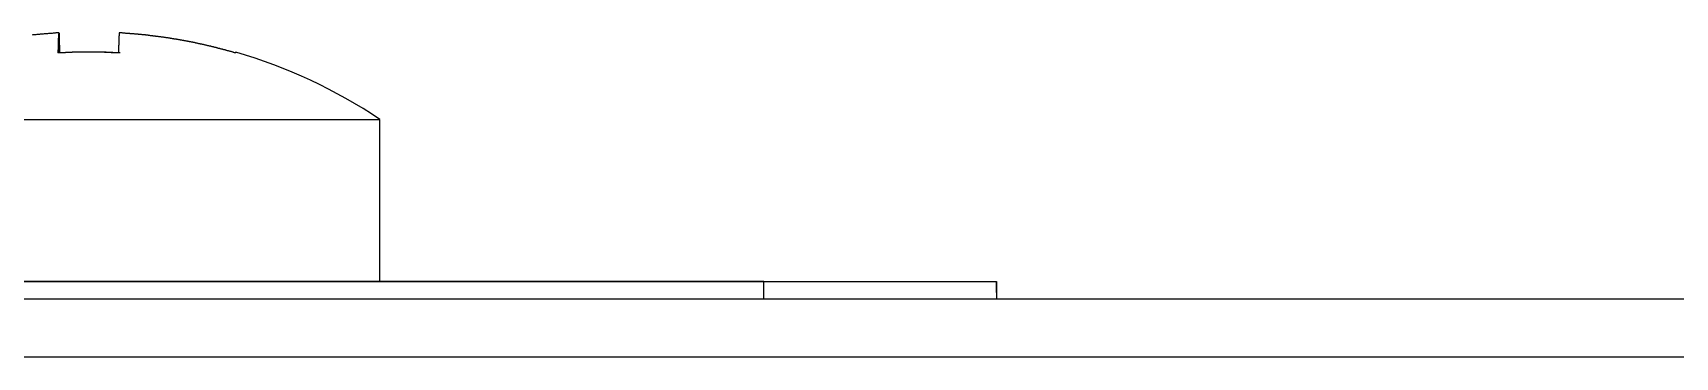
# Model space of a CAD drawing. Extents: x 61 to 317, y 68 to 332.
# Drawn here: x 133.6 to 147.72, y 307.66 to 310.45 of the extents above; entities that cross this region are included whole.
import ezdxf

# ---------------------------------------------------------------- set-up
doc = ezdxf.new("R2010")
doc.units = 0
doc.layers.get('0').update_dxf_attribs({"linetype": 'CONTINUOUS'})

msp = doc.modelspace()

# ---------------------------------------------------------------- linework, layer by layer
at = {"color": 7, "linetype": 'CONTINUOUS'}
for p, q in [((133.825, 310.448), (133.825, 310.276)), ((133.829, 310.448), (133.829, 310.276)), ((134.349, 310.448), (134.349, 310.448)), ((131.587, 309.705), (136.587, 309.705)), ((136.587, 308.313), (136.587, 309.705)), ((116.887, 308.313), (139.887, 308.313)), ((137.237, 308.313), (130.892, 308.313)), ((131.387, 308.313), (137.237, 308.313)), ((139.887, 308.313), (136.587, 308.313)), ((138.887, 308.313), (137.237, 308.313)), ((138.887, 308.313), (137.237, 308.313)), ((139.887, 308.313), (141.887, 308.313)), ((139.887, 308.313), (141.36, 308.313)), ((141.687, 308.313), (141.887, 308.313)), ((141.887, 308.219), (141.887, 308.313)), ((141.887, 308.313), (141.887, 308.163)), ((123.987, 308.163), (157.387, 308.163)), ((157.887, 307.663), (98.887, 307.663))]:
    msp.add_line(p, q, dxfattribs=at)
at = {"color": 9, "linetype": 'CONTINUOUS'}
msp.add_line((139.887, 308.163), (139.887, 308.313), dxfattribs=at)
at = {"color": 7, "linetype": 'CONTINUOUS'}
for points in [[(133.825, 310.448, 0), (133.817, 310.448, 0), (133.809, 310.447, 0), (133.802, 310.447, 0), (133.794, 310.446, 0), (133.786, 310.446, 0), (133.778, 310.445, 0), (133.77, 310.444, 0), (133.762, 310.444, 0), (133.754, 310.443, 0), (133.746, 310.443, 0), (133.738, 310.442, 0), (133.73, 310.441, 0), (133.722, 310.441, 0), (133.715, 310.44, 0), (133.707, 310.44, 0), (133.699, 310.439, 0), (133.691, 310.438, 0), (133.683, 310.437, 0), (133.675, 310.437, 0), (133.667, 310.436, 0), (133.659, 310.435, 0), (133.651, 310.435, 0), (133.643, 310.434, 0), (133.636, 310.433, 0), (133.628, 310.432, 0), (133.62, 310.431, 0), (133.612, 310.431, 0), (133.604, 310.43, 0), (133.596, 310.429, 0)], [(133.825, 310.448, 0), (133.825, 310.448, 0), (133.825, 310.447, 0), (133.825, 310.447, 0), (133.825, 310.446, 0), (133.825, 310.446, 0), (133.825, 310.445, 0), (133.825, 310.444, 0), (133.825, 310.444, 0), (133.825, 310.443, 0), (133.825, 310.443, 0), (133.825, 310.442, 0), (133.825, 310.441, 0), (133.825, 310.441, 0), (133.825, 310.44, 0), (133.825, 310.44, 0), (133.825, 310.439, 0), (133.824, 310.438, 0), (133.824, 310.437, 0), (133.824, 310.437, 0), (133.824, 310.436, 0), (133.824, 310.435, 0), (133.824, 310.435, 0), (133.824, 310.434, 0), (133.824, 310.433, 0), (133.824, 310.432, 0), (133.824, 310.431, 0), (133.824, 310.431, 0), (133.824, 310.43, 0), (133.824, 310.429, 0), (133.824, 310.428, 0), (133.824, 310.427, 0), (133.824, 310.426, 0), (133.824, 310.425, 0), (133.824, 310.424, 0), (133.824, 310.423, 0), (133.823, 310.422, 0), (133.823, 310.421, 0), (133.823, 310.42, 0), (133.823, 310.419, 0), (133.823, 310.418, 0), (133.823, 310.417, 0), (133.823, 310.416, 0), (133.823, 310.415, 0), (133.823, 310.414, 0), (133.823, 310.413, 0), (133.823, 310.412, 0), (133.823, 310.411, 0), (133.823, 310.41, 0), (133.823, 310.409, 0), (133.823, 310.408, 0), (133.823, 310.406, 0), (133.823, 310.405, 0), (133.823, 310.404, 0), (133.823, 310.403, 0), (133.823, 310.402, 0), (133.822, 310.4, 0), (133.822, 310.399, 0), (133.822, 310.398, 0), (133.822, 310.397, 0), (133.822, 310.395, 0), (133.822, 310.394, 0), (133.822, 310.393, 0), (133.822, 310.391, 0), (133.822, 310.39, 0), (133.822, 310.389, 0), (133.822, 310.387, 0), (133.822, 310.386, 0), (133.822, 310.385, 0), (133.822, 310.383, 0), (133.822, 310.382, 0), (133.822, 310.38, 0), (133.822, 310.379, 0), (133.822, 310.377, 0), (133.822, 310.376, 0), (133.822, 310.374, 0), (133.821, 310.373, 0), (133.821, 310.371, 0), (133.821, 310.37, 0), (133.821, 310.368, 0), (133.821, 310.367, 0), (133.821, 310.365, 0), (133.821, 310.364, 0), (133.821, 310.362, 0), (133.821, 310.36, 0), (133.821, 310.359, 0), (133.821, 310.357, 0), (133.821, 310.355, 0), (133.821, 310.354, 0), (133.821, 310.352, 0), (133.821, 310.35, 0), (133.821, 310.349, 0), (133.821, 310.347, 0), (133.821, 310.345, 0), (133.821, 310.343, 0), (133.821, 310.342, 0), (133.82, 310.34, 0), (133.82, 310.338, 0), (133.82, 310.336, 0), (133.82, 310.334, 0), (133.82, 310.333, 0), (133.82, 310.331, 0), (133.82, 310.329, 0), (133.82, 310.327, 0), (133.82, 310.325, 0), (133.82, 310.323, 0), (133.82, 310.321, 0), (133.82, 310.319, 0), (133.82, 310.317, 0), (133.82, 310.315, 0), (133.82, 310.313, 0), (133.82, 310.311, 0), (133.82, 310.309, 0), (133.82, 310.307, 0), (133.82, 310.305, 0), (133.82, 310.303, 0), (133.819, 310.301, 0), (133.819, 310.299, 0), (133.819, 310.297, 0), (133.819, 310.295, 0), (133.819, 310.293, 0), (133.819, 310.291, 0), (133.819, 310.289, 0), (133.819, 310.287, 0), (133.819, 310.284, 0), (133.819, 310.282, 0), (133.819, 310.28, 0), (133.819, 310.278, 0), (133.819, 310.276, 0)], [(133.835, 310.276, 0), (133.835, 310.278, 0), (133.835, 310.28, 0), (133.835, 310.282, 0), (133.835, 310.284, 0), (133.835, 310.287, 0), (133.835, 310.289, 0), (133.835, 310.291, 0), (133.835, 310.293, 0), (133.835, 310.295, 0), (133.835, 310.297, 0), (133.835, 310.299, 0), (133.835, 310.301, 0), (133.834, 310.303, 0), (133.834, 310.305, 0), (133.834, 310.307, 0), (133.834, 310.309, 0), (133.834, 310.311, 0), (133.834, 310.313, 0), (133.834, 310.315, 0), (133.834, 310.317, 0), (133.834, 310.319, 0), (133.834, 310.321, 0), (133.834, 310.323, 0), (133.834, 310.325, 0), (133.834, 310.327, 0), (133.834, 310.329, 0), (133.834, 310.331, 0), (133.834, 310.333, 0), (133.834, 310.334, 0), (133.834, 310.336, 0), (133.834, 310.338, 0), (133.834, 310.34, 0), (133.833, 310.342, 0), (133.833, 310.343, 0), (133.833, 310.345, 0), (133.833, 310.347, 0), (133.833, 310.349, 0), (133.833, 310.35, 0), (133.833, 310.352, 0), (133.833, 310.354, 0), (133.833, 310.355, 0), (133.833, 310.357, 0), (133.833, 310.359, 0), (133.833, 310.36, 0), (133.833, 310.362, 0), (133.833, 310.364, 0), (133.833, 310.365, 0), (133.833, 310.367, 0), (133.833, 310.368, 0), (133.833, 310.37, 0), (133.833, 310.371, 0), (133.833, 310.373, 0), (133.832, 310.374, 0), (133.832, 310.376, 0), (133.832, 310.377, 0), (133.832, 310.379, 0), (133.832, 310.38, 0), (133.832, 310.382, 0), (133.832, 310.383, 0), (133.832, 310.385, 0), (133.832, 310.386, 0), (133.832, 310.387, 0), (133.832, 310.389, 0), (133.832, 310.39, 0), (133.832, 310.391, 0), (133.832, 310.393, 0), (133.832, 310.394, 0), (133.832, 310.395, 0), (133.832, 310.397, 0), (133.832, 310.398, 0), (133.832, 310.399, 0), (133.832, 310.4, 0), (133.831, 310.402, 0), (133.831, 310.403, 0), (133.831, 310.404, 0), (133.831, 310.405, 0), (133.831, 310.406, 0), (133.831, 310.408, 0), (133.831, 310.409, 0), (133.831, 310.41, 0), (133.831, 310.411, 0), (133.831, 310.412, 0), (133.831, 310.413, 0), (133.831, 310.414, 0), (133.831, 310.415, 0), (133.831, 310.416, 0), (133.831, 310.417, 0), (133.831, 310.418, 0), (133.831, 310.419, 0), (133.831, 310.42, 0), (133.831, 310.421, 0), (133.831, 310.422, 0), (133.83, 310.423, 0), (133.83, 310.424, 0), (133.83, 310.425, 0), (133.83, 310.426, 0), (133.83, 310.427, 0), (133.83, 310.428, 0), (133.83, 310.429, 0), (133.83, 310.43, 0), (133.83, 310.431, 0), (133.83, 310.431, 0), (133.83, 310.432, 0), (133.83, 310.433, 0), (133.83, 310.434, 0), (133.83, 310.435, 0), (133.83, 310.435, 0), (133.83, 310.436, 0), (133.83, 310.437, 0), (133.83, 310.437, 0), (133.83, 310.438, 0), (133.829, 310.439, 0), (133.829, 310.44, 0), (133.829, 310.44, 0), (133.829, 310.441, 0), (133.829, 310.441, 0), (133.829, 310.442, 0), (133.829, 310.443, 0), (133.829, 310.443, 0), (133.829, 310.444, 0), (133.829, 310.444, 0), (133.829, 310.445, 0), (133.829, 310.446, 0), (133.829, 310.446, 0), (133.829, 310.447, 0), (133.829, 310.447, 0), (133.829, 310.448, 0), (133.829, 310.448, 0)], [(134.345, 310.448, 0), (134.345, 310.448, 0), (134.345, 310.447, 0), (134.345, 310.447, 0), (134.345, 310.446, 0), (134.345, 310.446, 0), (134.345, 310.445, 0), (134.345, 310.444, 0), (134.345, 310.444, 0), (134.345, 310.443, 0), (134.345, 310.443, 0), (134.345, 310.442, 0), (134.345, 310.441, 0), (134.345, 310.441, 0), (134.345, 310.44, 0), (134.345, 310.44, 0), (134.344, 310.439, 0), (134.344, 310.438, 0), (134.344, 310.437, 0), (134.344, 310.437, 0), (134.344, 310.436, 0), (134.344, 310.435, 0), (134.344, 310.435, 0), (134.344, 310.434, 0), (134.344, 310.433, 0), (134.344, 310.432, 0), (134.344, 310.431, 0), (134.344, 310.431, 0), (134.344, 310.43, 0), (134.344, 310.429, 0), (134.344, 310.428, 0), (134.344, 310.427, 0), (134.344, 310.426, 0), (134.344, 310.425, 0), (134.344, 310.424, 0), (134.344, 310.423, 0), (134.343, 310.422, 0), (134.343, 310.421, 0), (134.343, 310.42, 0), (134.343, 310.419, 0), (134.343, 310.418, 0), (134.343, 310.417, 0), (134.343, 310.416, 0), (134.343, 310.415, 0), (134.343, 310.414, 0), (134.343, 310.413, 0), (134.343, 310.412, 0), (134.343, 310.411, 0), (134.343, 310.41, 0), (134.343, 310.409, 0), (134.343, 310.408, 0), (134.343, 310.406, 0), (134.343, 310.405, 0), (134.343, 310.404, 0), (134.343, 310.403, 0), (134.343, 310.402, 0), (134.342, 310.4, 0), (134.342, 310.399, 0), (134.342, 310.398, 0), (134.342, 310.397, 0), (134.342, 310.395, 0), (134.342, 310.394, 0), (134.342, 310.393, 0), (134.342, 310.391, 0), (134.342, 310.39, 0), (134.342, 310.389, 0), (134.342, 310.387, 0), (134.342, 310.386, 0), (134.342, 310.385, 0), (134.342, 310.383, 0), (134.342, 310.382, 0), (134.342, 310.38, 0), (134.342, 310.379, 0), (134.342, 310.377, 0), (134.342, 310.376, 0), (134.342, 310.374, 0), (134.341, 310.373, 0), (134.341, 310.371, 0), (134.341, 310.37, 0), (134.341, 310.368, 0), (134.341, 310.367, 0), (134.341, 310.365, 0), (134.341, 310.364, 0), (134.341, 310.362, 0), (134.341, 310.36, 0), (134.341, 310.359, 0), (134.341, 310.357, 0), (134.341, 310.355, 0), (134.341, 310.354, 0), (134.341, 310.352, 0), (134.341, 310.35, 0), (134.341, 310.349, 0), (134.341, 310.347, 0), (134.341, 310.345, 0), (134.341, 310.343, 0), (134.341, 310.342, 0), (134.34, 310.34, 0), (134.34, 310.338, 0), (134.34, 310.336, 0), (134.34, 310.334, 0), (134.34, 310.333, 0), (134.34, 310.331, 0), (134.34, 310.329, 0), (134.34, 310.327, 0), (134.34, 310.325, 0), (134.34, 310.323, 0), (134.34, 310.321, 0), (134.34, 310.319, 0), (134.34, 310.317, 0), (134.34, 310.315, 0), (134.34, 310.313, 0), (134.34, 310.311, 0), (134.34, 310.309, 0), (134.34, 310.307, 0), (134.34, 310.305, 0), (134.34, 310.303, 0), (134.339, 310.301, 0), (134.339, 310.299, 0), (134.339, 310.297, 0), (134.339, 310.295, 0), (134.339, 310.293, 0), (134.339, 310.291, 0), (134.339, 310.289, 0), (134.339, 310.287, 0), (134.339, 310.284, 0), (134.339, 310.282, 0), (134.339, 310.28, 0), (134.339, 310.278, 0), (134.339, 310.276, 0)], [(135.344, 310.276, 0), (135.336, 310.278, 0), (135.329, 310.28, 0), (135.321, 310.282, 0), (135.313, 310.284, 0), (135.306, 310.287, 0), (135.298, 310.289, 0), (135.29, 310.291, 0), (135.283, 310.293, 0), (135.275, 310.295, 0), (135.268, 310.297, 0), (135.26, 310.299, 0), (135.252, 310.301, 0), (135.245, 310.303, 0), (135.237, 310.305, 0), (135.229, 310.307, 0), (135.222, 310.309, 0), (135.214, 310.311, 0), (135.206, 310.313, 0), (135.199, 310.315, 0), (135.191, 310.317, 0), (135.183, 310.319, 0), (135.175, 310.321, 0), (135.168, 310.323, 0), (135.16, 310.325, 0), (135.152, 310.327, 0), (135.145, 310.329, 0), (135.137, 310.331, 0), (135.129, 310.333, 0), (135.121, 310.334, 0), (135.114, 310.336, 0), (135.106, 310.338, 0), (135.098, 310.34, 0), (135.091, 310.342, 0), (135.083, 310.343, 0), (135.075, 310.345, 0), (135.067, 310.347, 0), (135.06, 310.349, 0), (135.052, 310.35, 0), (135.044, 310.352, 0), (135.036, 310.354, 0), (135.029, 310.355, 0), (135.021, 310.357, 0), (135.013, 310.359, 0), (135.005, 310.36, 0), (134.998, 310.362, 0), (134.99, 310.364, 0), (134.982, 310.365, 0), (134.974, 310.367, 0), (134.966, 310.368, 0), (134.959, 310.37, 0), (134.951, 310.371, 0), (134.943, 310.373, 0), (134.935, 310.374, 0), (134.928, 310.376, 0), (134.92, 310.377, 0), (134.912, 310.379, 0), (134.904, 310.38, 0), (134.896, 310.382, 0), (134.889, 310.383, 0), (134.881, 310.385, 0), (134.873, 310.386, 0), (134.865, 310.387, 0), (134.857, 310.389, 0), (134.849, 310.39, 0), (134.842, 310.391, 0), (134.834, 310.393, 0), (134.826, 310.394, 0), (134.818, 310.395, 0), (134.81, 310.397, 0), (134.803, 310.398, 0), (134.795, 310.399, 0), (134.787, 310.4, 0), (134.779, 310.402, 0), (134.771, 310.403, 0), (134.763, 310.404, 0), (134.755, 310.405, 0), (134.748, 310.406, 0), (134.74, 310.408, 0), (134.732, 310.409, 0), (134.724, 310.41, 0), (134.716, 310.411, 0), (134.708, 310.412, 0), (134.701, 310.413, 0), (134.693, 310.414, 0), (134.685, 310.415, 0), (134.677, 310.416, 0), (134.669, 310.417, 0), (134.661, 310.418, 0), (134.653, 310.419, 0), (134.645, 310.42, 0), (134.638, 310.421, 0), (134.63, 310.422, 0), (134.622, 310.423, 0), (134.614, 310.424, 0), (134.606, 310.425, 0), (134.598, 310.426, 0), (134.59, 310.427, 0), (134.582, 310.428, 0), (134.575, 310.429, 0), (134.567, 310.43, 0), (134.559, 310.431, 0), (134.551, 310.431, 0), (134.543, 310.432, 0), (134.535, 310.433, 0), (134.527, 310.434, 0), (134.519, 310.435, 0), (134.511, 310.435, 0), (134.504, 310.436, 0), (134.496, 310.437, 0), (134.488, 310.437, 0), (134.48, 310.438, 0), (134.472, 310.439, 0), (134.464, 310.44, 0), (134.456, 310.44, 0), (134.448, 310.441, 0), (134.44, 310.441, 0), (134.432, 310.442, 0), (134.424, 310.443, 0), (134.417, 310.443, 0), (134.409, 310.444, 0), (134.401, 310.444, 0), (134.393, 310.445, 0), (134.385, 310.446, 0), (134.377, 310.446, 0), (134.369, 310.447, 0), (134.361, 310.447, 0), (134.353, 310.448, 0), (134.345, 310.448, 0)], [(135.347, 310.276, 0), (135.34, 310.278, 0), (135.332, 310.28, 0), (135.324, 310.282, 0), (135.317, 310.284, 0), (135.309, 310.287, 0), (135.301, 310.289, 0), (135.294, 310.291, 0), (135.286, 310.293, 0), (135.279, 310.295, 0), (135.271, 310.297, 0), (135.263, 310.299, 0), (135.256, 310.301, 0), (135.248, 310.303, 0), (135.24, 310.305, 0), (135.233, 310.307, 0), (135.225, 310.309, 0), (135.217, 310.311, 0), (135.21, 310.313, 0), (135.202, 310.315, 0), (135.194, 310.317, 0), (135.186, 310.319, 0), (135.179, 310.321, 0), (135.171, 310.323, 0), (135.163, 310.325, 0), (135.156, 310.327, 0), (135.148, 310.329, 0), (135.14, 310.331, 0), (135.133, 310.333, 0), (135.125, 310.334, 0), (135.117, 310.336, 0), (135.109, 310.338, 0), (135.102, 310.34, 0), (135.094, 310.342, 0), (135.086, 310.343, 0), (135.078, 310.345, 0), (135.071, 310.347, 0), (135.063, 310.349, 0), (135.055, 310.35, 0), (135.047, 310.352, 0), (135.04, 310.354, 0), (135.032, 310.355, 0), (135.024, 310.357, 0), (135.016, 310.359, 0), (135.009, 310.36, 0), (135.001, 310.362, 0), (134.993, 310.364, 0), (134.985, 310.365, 0), (134.978, 310.367, 0), (134.97, 310.368, 0), (134.962, 310.37, 0), (134.954, 310.371, 0), (134.946, 310.373, 0), (134.939, 310.374, 0), (134.931, 310.376, 0), (134.923, 310.377, 0), (134.915, 310.379, 0), (134.907, 310.38, 0), (134.9, 310.382, 0), (134.892, 310.383, 0), (134.884, 310.385, 0), (134.876, 310.386, 0), (134.868, 310.387, 0), (134.861, 310.389, 0), (134.853, 310.39, 0), (134.845, 310.391, 0), (134.837, 310.393, 0), (134.829, 310.394, 0), (134.822, 310.395, 0), (134.814, 310.397, 0), (134.806, 310.398, 0), (134.798, 310.399, 0), (134.79, 310.4, 0), (134.782, 310.402, 0), (134.775, 310.403, 0), (134.767, 310.404, 0), (134.759, 310.405, 0), (134.751, 310.406, 0), (134.743, 310.408, 0), (134.735, 310.409, 0), (134.727, 310.41, 0), (134.72, 310.411, 0), (134.712, 310.412, 0), (134.704, 310.413, 0), (134.696, 310.414, 0), (134.688, 310.415, 0), (134.68, 310.416, 0), (134.672, 310.417, 0), (134.665, 310.418, 0), (134.657, 310.419, 0), (134.649, 310.42, 0), (134.641, 310.421, 0), (134.633, 310.422, 0), (134.625, 310.423, 0), (134.617, 310.424, 0), (134.609, 310.425, 0), (134.602, 310.426, 0), (134.594, 310.427, 0), (134.586, 310.428, 0), (134.578, 310.429, 0), (134.57, 310.43, 0), (134.562, 310.431, 0), (134.554, 310.431, 0), (134.546, 310.432, 0), (134.538, 310.433, 0), (134.531, 310.434, 0), (134.523, 310.435, 0), (134.515, 310.435, 0), (134.507, 310.436, 0), (134.499, 310.437, 0), (134.491, 310.437, 0), (134.483, 310.438, 0), (134.475, 310.439, 0), (134.467, 310.44, 0), (134.459, 310.44, 0), (134.452, 310.441, 0), (134.444, 310.441, 0), (134.436, 310.442, 0), (134.428, 310.443, 0), (134.42, 310.443, 0), (134.412, 310.444, 0), (134.404, 310.444, 0), (134.396, 310.445, 0), (134.388, 310.446, 0), (134.38, 310.446, 0), (134.372, 310.447, 0), (134.365, 310.447, 0), (134.357, 310.448, 0), (134.349, 310.448, 0)], [(134.339, 310.276, 0), (134.335, 310.276, 0), (134.331, 310.276, 0), (134.327, 310.276, 0), (134.323, 310.276, 0), (134.319, 310.277, 0), (134.315, 310.277, 0), (134.31, 310.277, 0), (134.306, 310.277, 0), (134.302, 310.277, 0), (134.298, 310.278, 0), (134.294, 310.278, 0), (134.29, 310.278, 0), (134.286, 310.278, 0), (134.282, 310.278, 0), (134.278, 310.278, 0), (134.274, 310.279, 0), (134.27, 310.279, 0), (134.266, 310.279, 0), (134.262, 310.279, 0), (134.258, 310.279, 0), (134.254, 310.279, 0), (134.25, 310.28, 0), (134.245, 310.28, 0), (134.241, 310.28, 0), (134.237, 310.28, 0), (134.233, 310.28, 0), (134.229, 310.28, 0), (134.225, 310.28, 0), (134.221, 310.28, 0), (134.217, 310.281, 0), (134.213, 310.281, 0), (134.209, 310.281, 0), (134.205, 310.281, 0), (134.201, 310.281, 0), (134.197, 310.281, 0), (134.193, 310.281, 0), (134.189, 310.281, 0), (134.185, 310.281, 0), (134.18, 310.281, 0), (134.176, 310.282, 0), (134.172, 310.282, 0), (134.168, 310.282, 0), (134.164, 310.282, 0), (134.16, 310.282, 0), (134.156, 310.282, 0), (134.152, 310.282, 0), (134.148, 310.282, 0), (134.144, 310.282, 0), (134.14, 310.282, 0), (134.136, 310.282, 0), (134.132, 310.282, 0), (134.128, 310.282, 0), (134.124, 310.282, 0), (134.12, 310.282, 0), (134.115, 310.282, 0), (134.111, 310.282, 0), (134.107, 310.282, 0), (134.103, 310.282, 0), (134.099, 310.282, 0), (134.095, 310.282, 0), (134.091, 310.282, 0), (134.087, 310.282, 0), (134.083, 310.282, 0), (134.079, 310.282, 0), (134.075, 310.282, 0), (134.071, 310.282, 0), (134.067, 310.282, 0), (134.063, 310.282, 0), (134.059, 310.282, 0), (134.054, 310.282, 0), (134.05, 310.282, 0), (134.046, 310.282, 0), (134.042, 310.282, 0), (134.038, 310.282, 0), (134.034, 310.282, 0), (134.03, 310.282, 0), (134.026, 310.282, 0), (134.022, 310.282, 0), (134.018, 310.282, 0), (134.014, 310.282, 0), (134.01, 310.282, 0), (134.006, 310.282, 0), (134.002, 310.282, 0), (133.998, 310.282, 0), (133.994, 310.282, 0), (133.989, 310.282, 0), (133.985, 310.282, 0), (133.981, 310.282, 0), (133.977, 310.281, 0), (133.973, 310.281, 0), (133.969, 310.281, 0), (133.965, 310.281, 0), (133.961, 310.281, 0), (133.957, 310.281, 0), (133.953, 310.281, 0), (133.949, 310.281, 0), (133.945, 310.281, 0), (133.941, 310.281, 0), (133.937, 310.28, 0), (133.933, 310.28, 0), (133.929, 310.28, 0), (133.924, 310.28, 0), (133.92, 310.28, 0), (133.916, 310.28, 0), (133.912, 310.28, 0), (133.908, 310.28, 0), (133.904, 310.279, 0), (133.9, 310.279, 0), (133.896, 310.279, 0), (133.892, 310.279, 0), (133.888, 310.279, 0), (133.884, 310.279, 0), (133.88, 310.278, 0), (133.876, 310.278, 0), (133.872, 310.278, 0), (133.868, 310.278, 0), (133.864, 310.278, 0), (133.859, 310.278, 0), (133.855, 310.277, 0), (133.851, 310.277, 0), (133.847, 310.277, 0), (133.843, 310.277, 0), (133.839, 310.277, 0), (133.835, 310.276, 0), (133.831, 310.276, 0), (133.827, 310.276, 0), (133.823, 310.276, 0), (133.819, 310.276, 0)], [(134.355, 310.276, 0), (134.353, 310.276, 0), (134.351, 310.276, 0), (134.349, 310.276, 0), (134.347, 310.276, 0), (134.345, 310.276, 0), (134.343, 310.276, 0), (134.34, 310.276, 0), (134.338, 310.276, 0), (134.336, 310.277, 0), (134.334, 310.277, 0), (134.332, 310.277, 0), (134.33, 310.277, 0), (134.328, 310.277, 0), (134.326, 310.277, 0), (134.324, 310.277, 0), (134.322, 310.277, 0), (134.32, 310.277, 0), (134.317, 310.277, 0), (134.315, 310.278, 0), (134.313, 310.278, 0), (134.311, 310.278, 0), (134.309, 310.278, 0), (134.307, 310.278, 0), (134.305, 310.278, 0), (134.303, 310.278, 0), (134.301, 310.278, 0), (134.299, 310.278, 0), (134.296, 310.278, 0), (134.294, 310.278, 0), (134.292, 310.279, 0), (134.29, 310.279, 0), (134.288, 310.279, 0), (134.286, 310.279, 0), (134.284, 310.279, 0), (134.282, 310.279, 0), (134.28, 310.279, 0), (134.278, 310.279, 0), (134.276, 310.279, 0), (134.273, 310.279, 0), (134.271, 310.279, 0), (134.269, 310.279, 0), (134.267, 310.279, 0), (134.265, 310.28, 0), (134.263, 310.28, 0), (134.261, 310.28, 0), (134.259, 310.28, 0), (134.257, 310.28, 0), (134.255, 310.28, 0), (134.253, 310.28, 0), (134.25, 310.28, 0), (134.248, 310.28, 0), (134.246, 310.28, 0), (134.244, 310.28, 0), (134.242, 310.28, 0), (134.24, 310.28, 0), (134.238, 310.28, 0), (134.236, 310.28, 0), (134.234, 310.281, 0), (134.232, 310.281, 0), (134.229, 310.281, 0), (134.227, 310.281, 0), (134.225, 310.281, 0), (134.223, 310.281, 0), (134.221, 310.281, 0), (134.219, 310.281, 0), (134.217, 310.281, 0), (134.215, 310.281, 0), (134.213, 310.281, 0), (134.211, 310.281, 0), (134.209, 310.281, 0), (134.206, 310.281, 0), (134.204, 310.281, 0), (134.202, 310.281, 0), (134.2, 310.281, 0), (134.198, 310.281, 0), (134.196, 310.281, 0), (134.194, 310.281, 0), (134.192, 310.282, 0), (134.19, 310.282, 0), (134.188, 310.282, 0), (134.185, 310.282, 0), (134.183, 310.282, 0), (134.181, 310.282, 0), (134.179, 310.282, 0), (134.177, 310.282, 0), (134.175, 310.282, 0), (134.173, 310.282, 0), (134.171, 310.282, 0), (134.169, 310.282, 0), (134.167, 310.282, 0), (134.165, 310.282, 0), (134.162, 310.282, 0), (134.16, 310.282, 0), (134.158, 310.282, 0), (134.156, 310.282, 0), (134.154, 310.282, 0), (134.152, 310.282, 0), (134.15, 310.282, 0), (134.148, 310.282, 0), (134.146, 310.282, 0), (134.144, 310.282, 0), (134.141, 310.282, 0), (134.139, 310.282, 0), (134.137, 310.282, 0), (134.135, 310.282, 0), (134.133, 310.282, 0), (134.131, 310.282, 0), (134.129, 310.282, 0), (134.127, 310.282, 0), (134.125, 310.282, 0), (134.123, 310.282, 0), (134.121, 310.282, 0), (134.118, 310.282, 0), (134.116, 310.282, 0), (134.114, 310.282, 0), (134.112, 310.282, 0), (134.11, 310.282, 0), (134.108, 310.282, 0), (134.106, 310.282, 0), (134.104, 310.282, 0), (134.102, 310.282, 0), (134.1, 310.282, 0), (134.097, 310.282, 0), (134.095, 310.282, 0), (134.093, 310.282, 0), (134.091, 310.282, 0), (134.089, 310.282, 0), (134.087, 310.282, 0)], [(135.349, 310.282, 0), (135.349, 310.282, 0), (135.349, 310.282, 0), (135.349, 310.282, 0), (135.349, 310.282, 0), (135.349, 310.282, 0), (135.349, 310.282, 0), (135.349, 310.282, 0), (135.349, 310.282, 0), (135.349, 310.282, 0), (135.349, 310.282, 0), (135.349, 310.282, 0), (135.349, 310.282, 0), (135.349, 310.282, 0), (135.349, 310.282, 0), (135.349, 310.282, 0), (135.349, 310.282, 0), (135.349, 310.282, 0), (135.349, 310.282, 0), (135.349, 310.282, 0), (135.349, 310.282, 0), (135.349, 310.282, 0), (135.349, 310.282, 0), (135.349, 310.282, 0), (135.349, 310.282, 0), (135.349, 310.282, 0), (135.348, 310.282, 0), (135.348, 310.282, 0), (135.348, 310.282, 0), (135.348, 310.282, 0), (135.348, 310.282, 0), (135.348, 310.282, 0), (135.348, 310.282, 0), (135.348, 310.282, 0), (135.348, 310.282, 0), (135.348, 310.282, 0), (135.348, 310.282, 0), (135.348, 310.282, 0), (135.348, 310.282, 0), (135.348, 310.282, 0), (135.348, 310.282, 0), (135.348, 310.282, 0), (135.348, 310.282, 0), (135.348, 310.282, 0), (135.348, 310.282, 0), (135.348, 310.282, 0), (135.348, 310.282, 0), (135.348, 310.282, 0), (135.348, 310.282, 0), (135.348, 310.282, 0), (135.348, 310.282, 0), (135.348, 310.281, 0), (135.348, 310.281, 0), (135.348, 310.281, 0), (135.348, 310.281, 0), (135.348, 310.281, 0), (135.348, 310.281, 0), (135.348, 310.281, 0), (135.348, 310.281, 0), (135.347, 310.281, 0), (135.347, 310.281, 0), (135.347, 310.281, 0), (135.347, 310.281, 0), (135.347, 310.281, 0), (135.347, 310.281, 0), (135.347, 310.281, 0), (135.347, 310.281, 0), (135.347, 310.281, 0), (135.347, 310.281, 0), (135.347, 310.281, 0), (135.347, 310.281, 0), (135.347, 310.28, 0), (135.347, 310.28, 0), (135.347, 310.28, 0), (135.347, 310.28, 0), (135.347, 310.28, 0), (135.347, 310.28, 0), (135.347, 310.28, 0), (135.347, 310.28, 0), (135.347, 310.28, 0), (135.347, 310.28, 0), (135.347, 310.28, 0), (135.347, 310.28, 0), (135.346, 310.28, 0), (135.346, 310.28, 0), (135.346, 310.28, 0), (135.346, 310.279, 0), (135.346, 310.279, 0), (135.346, 310.279, 0), (135.346, 310.279, 0), (135.346, 310.279, 0), (135.346, 310.279, 0), (135.346, 310.279, 0), (135.346, 310.279, 0), (135.346, 310.279, 0), (135.346, 310.279, 0), (135.346, 310.279, 0), (135.346, 310.279, 0), (135.346, 310.279, 0), (135.346, 310.278, 0), (135.346, 310.278, 0), (135.346, 310.278, 0), (135.345, 310.278, 0), (135.345, 310.278, 0), (135.345, 310.278, 0), (135.345, 310.278, 0), (135.345, 310.278, 0), (135.345, 310.278, 0), (135.345, 310.278, 0), (135.345, 310.278, 0), (135.345, 310.277, 0), (135.345, 310.277, 0), (135.345, 310.277, 0), (135.345, 310.277, 0), (135.345, 310.277, 0), (135.345, 310.277, 0), (135.345, 310.277, 0), (135.345, 310.277, 0), (135.345, 310.277, 0), (135.344, 310.277, 0), (135.344, 310.276, 0), (135.344, 310.276, 0), (135.344, 310.276, 0), (135.344, 310.276, 0), (135.344, 310.276, 0), (135.344, 310.276, 0), (135.344, 310.276, 0), (135.344, 310.276, 0), (135.344, 310.276, 0)]]:
    msp.add_polyline3d(points, dxfattribs=at)
msp.add_arc((134.087, 305.963), 4.5, 56.251, 73.7139, dxfattribs=at)

doc.saveas('drawing.dxf')
